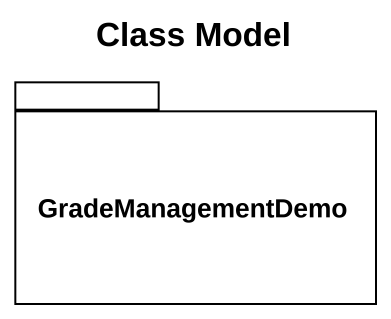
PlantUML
@startuml
title Class Model
package GradeManagementDemo {
}
@enduml
